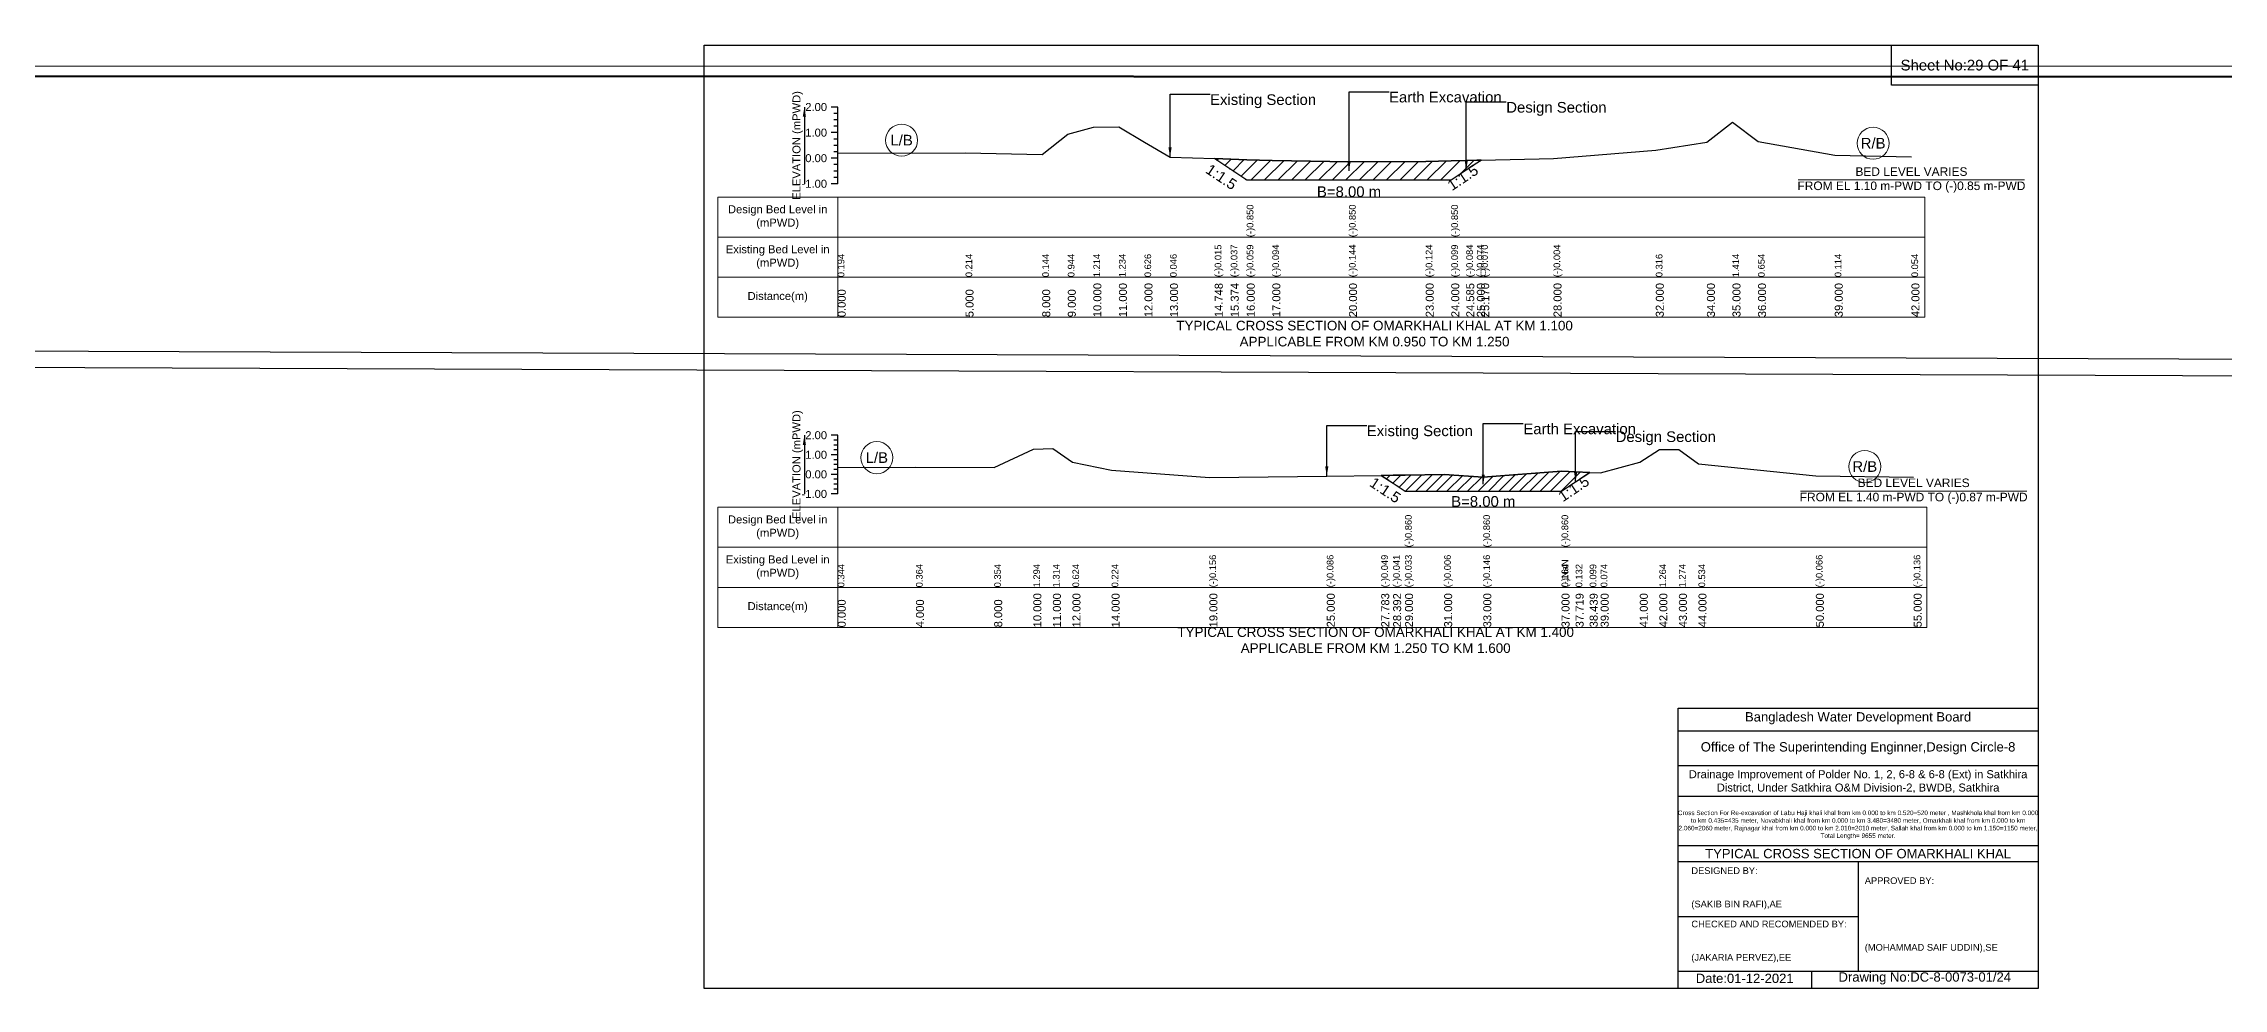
# Model space of a CAD drawing. Header units: inches. Extents: x 0 to 506000, y -4242 to 7.
# Drawn here: x 377028 to 386833, y -4242 to 7 of the extents above; entities that cross this region are included whole.
import ezdxf

# ---------------------------------------------------------------- set-up
doc = ezdxf.new("R2010")
doc.units = ezdxf.units.IN
doc.header["$LTSCALE"] = 7
doc.header["$MEASUREMENT"] = 0
doc.linetypes.add('DASHED', pattern=[0.75, 0.5, -0.25])
for name, color, linetype, lineweight in [('Cross section Data Border', 7, 'Continuous', 9), ('Cross Section Labels', 7, 'Continuous', 9), ('Design_Bed_Level for Xsection', 7, 'DASHED', 25), ('Existing_Bed_Level for Xsection', 7, 'Continuous', 25), ('Long Section Labels', 7, 'Continuous', 9)]:
    doc.layers.add(name, color=color, linetype=linetype, lineweight=lineweight)
doc.styles.get("Standard").update_dxf_attribs({"font": 'arial.ttf'})
doc.dimstyles.get("Standard").update_dxf_attribs({"dimtxt": 0.18, "dimasz": 0.18, "dimexe": 0.18, "dimexo": 0.0625, "dimgap": 0.09, "dimtad": 0, "dimtih": 1, "dimtoh": 1, "dimdec": 4, "dimzin": 0, "dimdsep": 46, "dimtxsty": 'Standard', "dimcen": 0.09, "dimadec": 0, "dimazin": 0, "dimtfac": 1, "dimtdec": 4, "dimtofl": 0, "dimtmove": 0, "dimatfit": 3, "dimfxl": 1, "dimtolj": 1, "dimtzin": 0, "dimarcsym": 0})

msp = doc.modelspace()

# ---------------------------------------------------------------- hatches: boundary and pattern name
at = {"layer": 'Existing_Bed_Level for Xsection'}
h = msp.add_hatch(dxfattribs=at)
h.set_pattern_fill('ANSI31', color=256, scale=345, style=0)
h.paths.add_polyline_path([(382296, -510.2), (382368, -558.2), (382440, -606.2), (382555, -606.2), (382900, -606.2), (383245, -606.2), (383360, -606.2), (383427.3, -561.3), (383475, -529.5), (383494.5, -516.5), (383475, -517), (383427.3, -518.1), (383360, -519.8), (383245, -522.7), (382900, -525), (382555, -519.2), (382440, -515.2), (382368, -512.7)])
h = msp.add_hatch(dxfattribs=at)
h.set_pattern_fill('ANSI31', color=256, scale=264, style=0)
h.paths.add_polyline_path([(383044.9, -1934.6), (383098.5, -1970.3), (383152, -2006), (383328, -2006), (383504, -2006), (383856, -2006), (383919.3, -1963.7), (383982.6, -1921.5), (383919.3, -1918.7), (383856, -1915.8), (383504, -1943.1), (383328, -1930.8), (383152, -1933.1), (383098.5, -1933.9)])

# ---------------------------------------------------------------- linework, layer by layer
for points in [[(380000, 0), (386000, 0), (386000, -4242), (380000, -4242)], [(385340, 0), (386000, 0), (386000, -180), (385340, -180)]]:
    msp.add_lwpolyline(points, close=True)
for points in [[(384380, -4242), (384380, -2982), (386000, -2982)], [(384380, -3084), (386000, -3084)], [(384380, -3240), (386000, -3240)], [(384380, -3378), (386000, -3378)], [(384380, -3600), (386000, -3600)], [(384380, -3672), (386000, -3672)], [(385190, -3672), (385190, -4164)], [(384380, -3918), (385190, -3918)], [(384380, -4164), (386000, -4164)], [(384980, -4164), (384980, -4242)]]:
    msp.add_lwpolyline(points)
at = {"layer": 'Cross section Data Border'}
for points in [[(380060, -683.4), (385490, -683.4), (385490, -1223.4), (380060, -1223.4)], [(380060, -2078.3), (385500, -2078.3), (385500, -2618.3), (380060, -2618.3)]]:
    msp.add_lwpolyline(points, close=True, dxfattribs=at)
for points in [[(380600, -683.4), (380600, -1223.4)], [(380060, -863.4), (385490, -863.4)], [(380060, -1043.4), (385490, -1043.4)], [(380600, -2078.3), (380600, -2618.3)], [(380060, -2258.3), (385500, -2258.3)], [(380060, -2438.3), (385500, -2438.3)]]:
    msp.add_lwpolyline(points, dxfattribs=at)
at = {"layer": 'Cross Section Labels'}
for points in [[(384921, -606.2), (385939, -606.2)], [(384931, -2006), (385949, -2006)]]:
    msp.add_lwpolyline(points, dxfattribs=at)
for centre in [(380887.5, -427.5), (385257.5, -441.3), (380776, -1855.1), (385220, -1895.2)]:
    msp.add_circle(centre, 72, dxfattribs=at)
at = {"layer": 'Design_Bed_Level for Xsection'}
for points in [[(382296, -510.2), (382368, -558.2), (382440, -606.2), (382900, -606.2), (383360, -606.2), (383427.3, -561.3), (383494.5, -516.5)], [(383044.9, -1934.6), (383098.5, -1970.3), (383152, -2006), (383504, -2006), (383856, -2006), (383919.3, -1963.7), (383982.6, -1921.5)]]:
    msp.add_lwpolyline(points, dxfattribs=at)
at = {"layer": 'Existing_Bed_Level for Xsection'}
for points in [[(380600, -278.4), (380570, -278.4)], [(380600, -623.4), (380600, -508.4), (380600, -393.4), (380600, -278.4)], [(380600, -307.2), (380582, -307.2)], [(380600, -335.9), (380582, -335.9)], [(380600, -364.7), (380582, -364.7)], [(380600, -486.1), (381175, -483.8), (381520, -491.9), (381635, -399.9), (381750, -368.8), (381865, -366.5), (381980, -436.4), (382095, -503.1), (382296, -510.2), (382368, -512.7), (382440, -515.2), (382440, -515.2), (382555, -519.2), (382900, -525), (382900, -525), (383245, -522.7), (383360, -519.8), (383360, -519.8), (383427.3, -518.1), (383475, -517), (383494.5, -516.5), (383820, -508.9), (384280, -472.1), (384510, -436.4), (384625, -345.8), (384740, -433.2), (385085, -495.3), (385430, -502.2)], [(380600, -393.4), (380570, -393.4)], [(380600, -422.2), (380582, -422.2)], [(380600, -450.9), (380582, -450.9)], [(380600, -479.7), (380582, -479.7)], [(380600, -508.4), (380570, -508.4)], [(380600, -537.2), (380582, -537.2)], [(380600, -565.9), (380582, -565.9)], [(380600, -623.4), (380570, -623.4)], [(380600, -594.7), (380582, -594.7)], [(380600, -1754.3), (380570, -1754.3)], [(380600, -2018.3), (380600, -1930.3), (380600, -1842.3), (380600, -1754.3)], [(380600, -1842.3), (380570, -1842.3)], [(380600, -1776.3), (380582, -1776.3)], [(380600, -1798.3), (380582, -1798.3)], [(380600, -1820.3), (380582, -1820.3)], [(380600, -1900), (380952, -1898.2), (381304, -1899.1), (381480, -1816.4), (381568, -1814.6), (381656, -1875.4), (381832, -1910.6), (382272, -1944), (382800, -1937.8), (383044.9, -1934.6), (383098.5, -1933.9), (383152, -1933.1), (383152, -1933.1), (383328, -1930.8), (383504, -1943.1), (383504, -1943.1), (383856, -1915.8), (383856, -1915.8), (383919.3, -1918.7), (383982.6, -1921.5), (384032, -1923.8), (384208, -1875.4), (384296, -1819), (384384, -1818.2), (384472, -1883.3), (385000, -1936.1), (385440, -1942.2)], [(380600, -1930.3), (380570, -1930.3)], [(380600, -1864.3), (380582, -1864.3)], [(380600, -1886.3), (380582, -1886.3)], [(380600, -1908.3), (380582, -1908.3)], [(380600, -1952.3), (380582, -1952.3)], [(380600, -2018.3), (380570, -2018.3)], [(380600, -1974.3), (380582, -1974.3)], [(380600, -1996.3), (380582, -1996.3)]]:
    msp.add_lwpolyline(points, dxfattribs=at)
for points in [[(382296, -510.2), (382296, -510.2), (382368, -558.2), (382440, -606.2), (382440, -606.2), (382555, -606.2), (382900, -606.2), (382900, -606.2), (383245, -606.2), (383360, -606.2), (383360, -606.2), (383427.3, -561.3), (383475, -529.5), (383494.5, -516.5), (383494.5, -516.5), (383494.5, -516.5), (383475, -517), (383427.3, -518.1), (383360, -519.8), (383360, -519.8), (383245, -522.7), (382900, -525), (382900, -525), (382555, -519.2), (382440, -515.2), (382440, -515.2), (382368, -512.7), (382296, -510.2)], [(383044.9, -1934.6), (383044.9, -1934.6), (383098.5, -1970.3), (383152, -2006), (383152, -2006), (383328, -2006), (383504, -2006), (383504, -2006), (383856, -2006), (383856, -2006), (383919.3, -1963.7), (383982.6, -1921.5), (383982.6, -1921.5), (383982.6, -1921.5), (383919.3, -1918.7), (383856, -1915.8), (383856, -1915.8), (383504, -1943.1), (383504, -1943.1), (383328, -1930.8), (383152, -1933.1), (383152, -1933.1), (383098.5, -1933.9), (383044.9, -1934.6)]]:
    msp.add_lwpolyline(points, close=True, dxfattribs=at)

# ---------------------------------------------------------------- texts
at = {"attachment_point": 5}
for s, insert, char_height in [('Sheet No:29 OF 41', (385670, -90), 48), ('Bangladesh Water Development Board', (385190, -3027), 42), ('Office of The Superintending Enginner,Design Circle-8', (385190, -3162), 42)]:
    msp.add_mtext(s, dxfattribs=dict(at, insert=insert, char_height=char_height))
for s, insert, char_height, width, attachment_point in [('Drainage Improvement of Polder No. 1, 2, 6-8 & 6-8 (Ext) in Satkhira District, Under Satkhira O&M Division-2, BWDB, Satkhira', (385190, -3312), 36, 1680, 5), ('Cross Section For Re-excavation of Labu Haji khali khal from km 0.000 to km 0.520=520 meter , Mashkhola khal from km 0.000 to km 0.435=435 meter, Novabkhali khal from km 0.000 to km 3.480=3480 meter, Omarkhali khal from km 0.000 to km 2.060=2060 meter, Rajnagar khal from km 0.000 to km 2.010=2010 meter, Sallah khal from km 0.000 to km 1.150=1150 meter, Total Length= 9655 meter. ', (385190, -3507), 20.5611, 1620, 5), ('TYPICAL CROSS SECTION OF OMARKHALI KHAL', (385190, -3636), 42, 1680, 5), ('DESIGNED BY:^J^J^J(SAKIB BIN RAFI),AE', (384440, -3792), 30, 840, 4), ('APPROVED BY:^J^J^J^J^J^J(MOHAMMAD SAIF UDDIN),SE', (385220, -3912), 30, 840, 4), ('CHECKED AND RECOMENDED BY:^J^J^J(JAKARIA PERVEZ),EE', (384440, -4032), 30, 840, 4), ('Date:01-12-2021', (384680, -4197), 42, 840, 5), ('Drawing No:DC-8-0073-01/24', (385490, -4197), 42, 1320, 5)]:
    msp.add_mtext(s, dxfattribs=dict(insert=insert, char_height=char_height, width=width, attachment_point=attachment_point))
at = {"layer": 'Cross section Data Border', "char_height": 36, "width": 480, "attachment_point": 5}
for s, insert in [('Design Bed Level in (mPWD)', (380330, -773.4)), ('Existing Bed Level in (mPWD)', (380330, -953.4)), ('Distance(m)', (380330, -1133.4)), ('Design Bed Level in (mPWD)', (380330, -2168.3)), ('Existing Bed Level in (mPWD)', (380330, -2348.3)), ('Distance(m)', (380330, -2528.3))]:
    msp.add_mtext(s, dxfattribs=dict(at, insert=insert))
at = {"layer": 'Cross Section Labels'}
for s, insert, char_height, attachment_point in [('Existing Section', (382275, -220.9), 48, 1), ('Earth Excavation', (383080, -209.4), 48, 1), ('Design Section', (383607.3, -255.4), 48, 1), ('L/B', (380887.5, -427.5), 48, 5), ('R/B', (385257.5, -441.3), 48, 5), ('BED LEVEL VARIES ^JFROM EL 1.10 m-PWD TO (-)0.85 m-PWD', (385430, -606.2), 38.4, 5), ('B=8.00 m', (382900, -634.9), 48, 2), ('TYPICAL CROSS SECTION OF OMARKHALI KHAL AT KM 1.100^JAPPLICABLE FROM KM 0.950 TO KM 1.250', (383015, -1297.5), 43.2, 5), ('Existing Section', (382980, -1710.3), 48, 1), ('Earth Excavation', (383684, -1701.5), 48, 1), ('Design Section', (384099.3, -1736.7), 48, 1), ('L/B', (380776, -1855.1), 48, 5), ('BED LEVEL VARIES ^JFROM EL 1.40 m-PWD TO (-)0.87 m-PWD', (385440, -2006), 38.4, 5), ('R/B', (385220, -1895.2), 48, 5), ('B=8.00 m', (383504, -2028), 48, 2), ('TYPICAL CROSS SECTION OF OMARKHALI KHAL AT KM 1.400^JAPPLICABLE FROM KM 1.250 TO KM 1.600', (383020, -2676), 43.2, 5)]:
    msp.add_mtext(s, dxfattribs=dict(at, insert=insert, char_height=char_height, attachment_point=attachment_point))
at = {"layer": 'Cross Section Labels', "char_height": 48, "attachment_point": 2}
for insert, rotation in [((382339.2, -572.6), 326.30993), ((383398.5, -575.7), 33.69007), ((383076.5, -1981.3), 326.30993), ((383897.3, -1974.7), 33.69007)]:
    msp.add_mtext('1:1.5', dxfattribs=dict(at, insert=insert, rotation=rotation))
at = {"layer": 'Existing_Bed_Level for Xsection', "char_height": 36, "attachment_point": 5, "rotation": 90}
for insert in [(380420, -450.9), (380420, -1886.3)]:
    msp.add_mtext('ELEVATION (mPWD)', dxfattribs=dict(at, insert=insert))
at = {"layer": 'Existing_Bed_Level for Xsection', "char_height": 36, "attachment_point": 6}
for s, insert in [('2.00', (380552, -278.4)), ('1.00', (380552, -393.4)), ('0.00', (380552, -508.4)), ('-1.00', (380552, -623.4)), ('2.00', (380552, -1754.3)), ('1.00', (380552, -1842.3)), ('0.00', (380552, -1930.3)), ('-1.00', (380552, -2018.3))]:
    msp.add_mtext(s, dxfattribs=dict(at, insert=insert))
at = {"layer": 'Long Section Labels', "attachment_point": 1, "rotation": 90}
for s, insert, char_height in [('(-)0.850', (382440, -863.4), 30), ('(-)0.850', (382900, -863.4), 30), ('(-)0.850', (383360, -863.4), 30), ('0.194', (380600, -1043.4), 30), ('0.214', (381175, -1043.4), 30), ('0.144', (381520, -1043.4), 30), ('0.944', (381635, -1043.4), 30), ('1.214', (381750, -1043.4), 30), ('1.234', (381865, -1043.4), 30), ('0.626', (381980, -1043.4), 30), ('0.626', (381980, -1043.4), 30), ('0.046', (382095, -1043.4), 30), ('(-)0.015', (382296, -1043.4), 30), ('(-)0.037', (382368, -1043.4), 30), ('(-)0.059', (382440, -1043.4), 30), ('(-)0.059', (382440, -1043.4), 30), ('(-)0.059', (382440, -1043.4), 30), ('(-)0.094', (382555, -1043.4), 30), ('(-)0.144', (382900, -1043.4), 30), ('(-)0.144', (382900, -1043.4), 30), ('(-)0.144', (382900, -1043.4), 30), ('(-)0.124', (383245, -1043.4), 30), ('(-)0.099', (383360, -1043.4), 30), ('(-)0.099', (383360, -1043.4), 30), ('(-)0.099', (383360, -1043.4), 30), ('(-)0.084', (383427.3, -1043.4), 30), ('(-)0.074', (383475, -1043.4), 30), ('(-)0.070', (383494.5, -1043.4), 30), ('(-)0.004', (383820, -1043.4), 30), ('0.316', (384280, -1043.4), 30), ('1.414', (384625, -1043.4), 30), ('0.654', (384740, -1043.4), 30), ('0.114', (385085, -1043.4), 30), ('0.054', (385430, -1043.4), 30), ('10.000', (381750, -1223.4), 36), ('11.000', (381865, -1223.4), 36), ('12.000', (381980, -1223.4), 36), ('13.000', (382095, -1223.4), 36), ('14.748', (382296, -1223.4), 36), ('15.374', (382368, -1223.4), 36), ('16.000', (382440, -1223.4), 36), ('16.000', (382440, -1223.4), 36), ('16.000', (382440, -1223.4), 36), ('17.000', (382555, -1223.4), 36), ('20.000', (382900, -1223.4), 36), ('20.000', (382900, -1223.4), 36), ('20.000', (382900, -1223.4), 36), ('23.000', (383245, -1223.4), 36), ('24.000', (383360, -1223.4), 36), ('24.000', (383360, -1223.4), 36), ('24.000', (383360, -1223.4), 36), ('24.585', (383427.3, -1223.4), 36), ('25.000', (383475, -1223.4), 36), ('25.170', (383494.5, -1223.4), 36), ('28.000', (383820, -1223.4), 36), ('32.000', (384280, -1223.4), 36), ('34.000', (384510, -1223.4), 36), ('35.000', (384625, -1223.4), 36), ('36.000', (384740, -1223.4), 36), ('39.000', (385085, -1223.4), 36), ('42.000', (385430, -1223.4), 36), ('0.000', (380600, -1223.4), 36), ('5.000', (381175, -1223.4), 36), ('8.000', (381520, -1223.4), 36), ('9.000', (381635, -1223.4), 36), ('(-)0.860', (383152, -2258.3), 30), ('(-)0.860', (383504, -2258.3), 30), ('(-)0.860', (383856, -2258.3), 30), ('0.344', (380600, -2438.3), 30), ('0.364', (380952, -2438.3), 30), ('0.354', (381304, -2438.3), 30), ('1.294', (381480, -2438.3), 30), ('1.314', (381568, -2438.3), 30), ('0.624', (381656, -2438.3), 30), ('0.624', (381656, -2438.3), 30), ('0.224', (381832, -2438.3), 30), ('(-)0.156', (382272, -2438.3), 30), ('(-)0.086', (382800, -2438.3), 30), ('(-)0.049', (383044.9, -2438.3), 30), ('(-)0.041', (383098.5, -2438.3), 30), ('(-)0.033', (383152, -2438.3), 30), ('(-)0.033', (383152, -2438.3), 30), ('(-)0.033', (383152, -2438.3), 30), ('(-)0.006', (383328, -2438.3), 30), ('(-)0.146', (383504, -2438.3), 30), ('(-)0.146', (383504, -2438.3), 30), ('(-)0.146', (383504, -2438.3), 30), ('(-)NaN', (383856, -2438.3), 30), ('0.164', (383856, -2438.3), 30), ('0.164', (383856, -2438.3), 30), ('0.132', (383919.3, -2438.3), 30), ('0.099', (383982.6, -2438.3), 30), ('0.074', (384032, -2438.3), 30), ('1.264', (384296, -2438.3), 30), ('1.274', (384384, -2438.3), 30), ('0.534', (384472, -2438.3), 30), ('(-)0.066', (385000, -2438.3), 30), ('(-)0.136', (385440, -2438.3), 30), ('0.000', (380600, -2618.3), 36), ('4.000', (380952, -2618.3), 36), ('8.000', (381304, -2618.3), 36), ('10.000', (381480, -2618.3), 36), ('11.000', (381568, -2618.3), 36), ('12.000', (381656, -2618.3), 36), ('14.000', (381832, -2618.3), 36), ('19.000', (382272, -2618.3), 36), ('25.000', (382800, -2618.3), 36), ('27.783', (383044.9, -2618.3), 36), ('28.392', (383098.5, -2618.3), 36), ('29.000', (383152, -2618.3), 36), ('29.000', (383152, -2618.3), 36), ('29.000', (383152, -2618.3), 36), ('31.000', (383328, -2618.3), 36), ('33.000', (383504, -2618.3), 36), ('33.000', (383504, -2618.3), 36), ('33.000', (383504, -2618.3), 36), ('37.000', (383856, -2618.3), 36), ('37.000', (383856, -2618.3), 36), ('37.000', (383856, -2618.3), 36), ('37.719', (383919.3, -2618.3), 36), ('38.439', (383982.6, -2618.3), 36), ('39.000', (384032, -2618.3), 36), ('41.000', (384208, -2618.3), 36), ('42.000', (384296, -2618.3), 36), ('43.000', (384384, -2618.3), 36), ('44.000', (384472, -2618.3), 36), ('50.000', (385000, -2618.3), 36), ('55.000', (385440, -2618.3), 36)]:
    msp.add_mtext(s, dxfattribs=dict(at, insert=insert, char_height=char_height))

# ---------------------------------------------------------------- leaders
at = {"layer": 'Cross Section Labels', "annotation_type": 0, "has_hookline": 1, "hookline_direction": 0}
for points, text_width in [([(0, 0), (403262, -145.5), (403441.9, -145.5)], 497), ([(0, 0), (413300, -154.4), (413479.9, -154.4)], 497), ([(0, 0), (452717.5, -111.2), (452897.4, -111.2)], 497), ([(0, 0), (412980, -1586.3), (413159.9, -1586.3)], 497), ([(0, 0), (443222, -1616.7), (443401.9, -1616.7)], 497), ([(382095, -503.1), (382095, -220.9), (382274.9, -220.9)], 467.2), ([(382900, -565.6), (382900, -209.4), (383079.9, -209.4)], 497), ([(383427.3, -561.3), (383427.3, -255.4), (383607.2, -255.4)], 441.2), ([(382800, -1937.8), (382800, -1710.3), (382979.9, -1710.3)], 467.2), ([(383504, -1974.5), (383504, -1701.5), (383683.9, -1701.5)], 497), ([(383919.3, -1963.7), (383919.3, -1736.7), (384099.2, -1736.7)], 441.2)]:
    msp.add_leader(points, dimstyle='Standard', override={"dimasz": 43.2}, dxfattribs=dict(at, text_width=text_width))
at = {"layer": 'Existing_Bed_Level for Xsection'}
for points in [[(380450, -278.4), (380450, -623.4)], [(380450, -1754.3), (380450, -2018.3)]]:
    msp.add_leader(points, dimstyle='Standard', override={"dimasz": 43.2}, dxfattribs=at)

doc.saveas('drawing.dxf')
